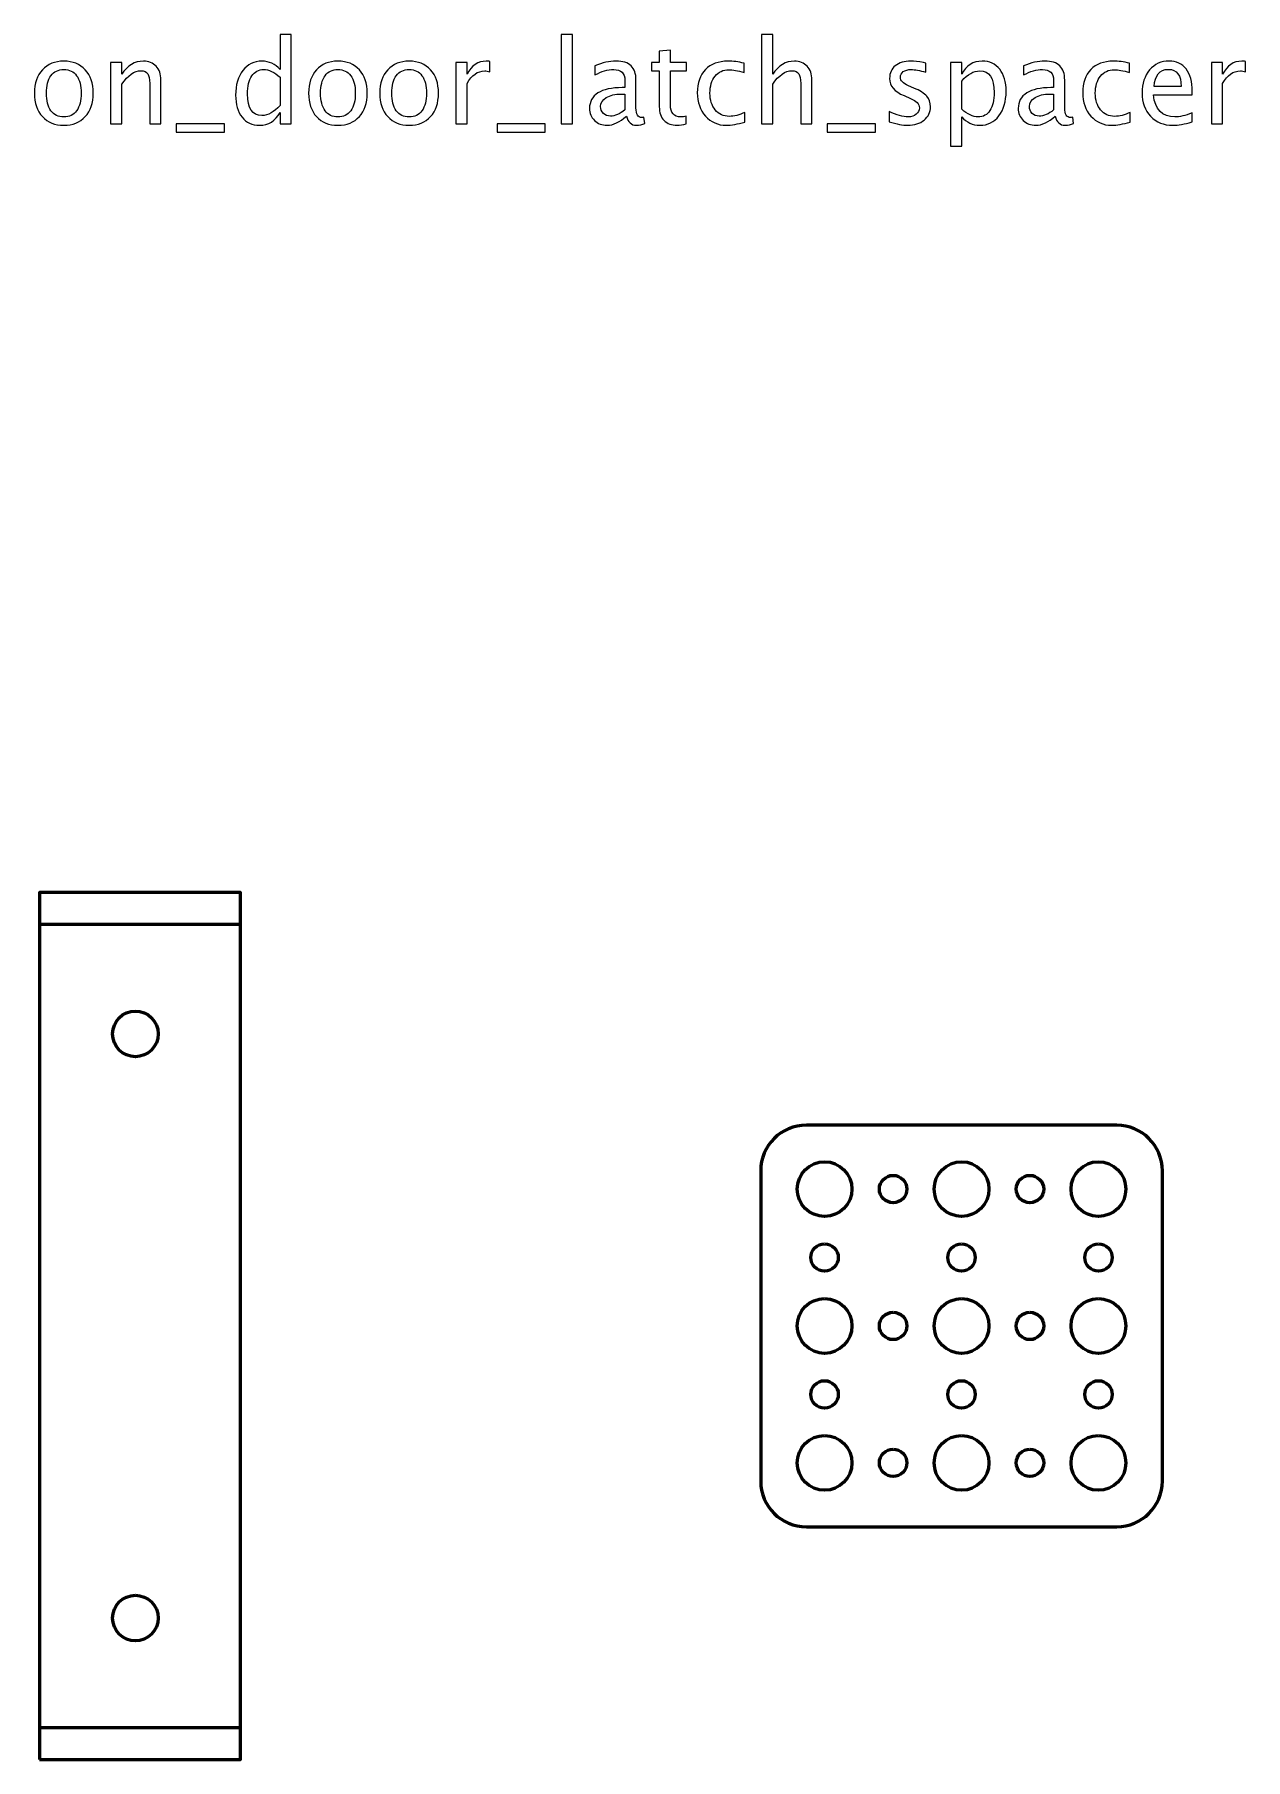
# Model space of a CAD drawing. Header units: centimetres. Extents: x -12 to 12.1, y -4.8 to 14.1.
# Drawn here: x -1.16 to 12.11, y -4.75 to 14.15 of the extents above; entities that cross this region are included whole.
import ezdxf

# ---------------------------------------------------------------- set-up
doc = ezdxf.new("R2010")
doc.units = ezdxf.units.CM
doc.header["$MEASUREMENT"] = 0
doc.layers.add('Layer 1', color=7, linetype='Continuous')

msp = doc.modelspace()

# ---------------------------------------------------------------- linework, layer by layer
at = {"layer": 'Layer 1', "lineweight": 53}
msp.add_lwpolyline([(-1.10001, -4.75001), (1.09999, -4.75001), (1.09999, 4.74999), (-1.10001, 4.74999), (-1.10001, -4.75001)], close=True, dxfattribs=at)
at = {"layer": 'Layer 1', "color": 4, "lineweight": 53}
msp.add_lwpolyline([(-1.10001, -4.40001), (1.09999, -4.40001), (1.09999, 4.39999), (-1.10001, 4.39999), (-1.10001, -4.40001)], close=True, dxfattribs=at)
at = {"layer": 'Layer 1', "lineweight": 53}
for centre, major_axis in [((-0.05, 3.2), (0, 0.25)), ((7.50001, 1.49999), (0, 0.30001)), ((9.00001, 1.49999), (0, 0.30001)), ((10.50001, 1.49999), (0, 0.30001)), ((8.25, 1.5), (0, 0.15)), ((9.75, 1.5), (0, 0.15)), ((7.5, 0.75), (0, 0.15)), ((9, 0.75), (0, 0.15)), ((10.5, 0.75), (0, 0.15)), ((7.50001, -0.00001), (0, 0.30001)), ((9.00001, -0.00001), (0, 0.30001)), ((10.50001, -0.00001), (0, 0.30001)), ((8.25, 0), (0, 0.15)), ((9.75, 0), (0, 0.15)), ((7.5, -0.75), (0, 0.15)), ((9, -0.75), (0, 0.15)), ((10.5, -0.75), (0, 0.15)), ((7.50001, -1.50001), (0, 0.30001)), ((9.00001, -1.50001), (0, 0.30001)), ((10.50001, -1.50001), (0, 0.30001)), ((8.25, -1.5), (0, 0.15)), ((9.75, -1.5), (0, 0.15)), ((-0.05, -3.2), (0, 0.25))]:
    msp.add_ellipse(centre, major_axis=major_axis, ratio=1, dxfattribs=at)
at = {"layer": 'Layer 1'}
for points, knots in [([(1.53458, 13.17044), (1.53458, 13.17044), (1.53458, 13.29681), (1.53458, 13.29681), (1.53458, 13.29681), (1.48484, 13.2024), (1.40991, 13.1552), (1.30979, 13.1552), (1.30979, 13.1552), (1.22851, 13.1552), (1.16459, 13.18462), (1.11802, 13.24368), (1.11802, 13.24368), (1.07145, 13.30273), (1.04817, 13.38338), (1.04817, 13.48561), (1.04817, 13.48561), (1.04817, 13.59737), (1.07463, 13.68733), (1.12733, 13.75549), (1.12733, 13.75549), (1.18025, 13.82343), (1.24968, 13.85751), (1.33583, 13.85751), (1.33583, 13.85751), (1.41562, 13.85751), (1.48209, 13.82703), (1.53458, 13.76586), (1.53458, 13.76586), (1.53458, 13.76586), (1.53458, 14.14961), (1.53458, 14.14961), (1.53458, 14.14961), (1.53458, 14.14961), (1.6565, 14.14961), (1.6565, 14.14961), (1.6565, 14.14961), (1.6565, 14.14961), (1.6565, 13.17044), (1.6565, 13.17044), (1.6565, 13.17044), (1.6565, 13.17044), (1.53458, 13.17044), (1.53458, 13.17044)], [0, 0, 0, 0, 0.08333333, 0.08333333, 0.08333333, 0.08333333, 0.16666667, 0.16666667, 0.16666667, 0.16666667, 0.25, 0.25, 0.25, 0.25, 0.33333333, 0.33333333, 0.33333333, 0.33333333, 0.41666667, 0.41666667, 0.41666667, 0.41666667, 0.5, 0.5, 0.5, 0.5, 0.58333333, 0.58333333, 0.58333333, 0.58333333, 0.66666667, 0.66666667, 0.66666667, 0.66666667, 0.75, 0.75, 0.75, 0.75, 0.83333333, 0.83333333, 0.83333333, 0.83333333, 1, 1, 1, 1]), ([(4.6158, 13.17044), (4.6158, 13.17044), (4.6158, 14.14961), (4.6158, 14.14961), (4.6158, 14.14961), (4.6158, 14.14961), (4.73772, 14.14961), (4.73772, 14.14961), (4.73772, 14.14961), (4.73772, 14.14961), (4.73772, 13.17044), (4.73772, 13.17044), (4.73772, 13.17044), (4.73772, 13.17044), (4.6158, 13.17044), (4.6158, 13.17044)], [0, 0, 0, 0, 0.2, 0.2, 0.2, 0.2, 0.4, 0.4, 0.4, 0.4, 0.6, 0.6, 0.6, 0.6, 1, 1, 1, 1]), ([(6.80951, 13.17044), (6.80951, 13.17044), (6.80951, 14.14961), (6.80951, 14.14961), (6.80951, 14.14961), (6.80951, 14.14961), (6.93143, 14.14961), (6.93143, 14.14961), (6.93143, 14.14961), (6.93143, 14.14961), (6.93143, 13.71633), (6.93143, 13.71633), (6.93143, 13.71633), (6.99599, 13.81052), (7.07515, 13.85751), (7.16871, 13.85751), (7.16871, 13.85751), (7.22755, 13.85751), (7.27433, 13.8391), (7.30883, 13.80205), (7.30883, 13.80205), (7.34333, 13.76522), (7.36069, 13.71548), (7.36069, 13.65325), (7.36069, 13.65325), (7.36069, 13.65325), (7.36069, 13.17044), (7.36069, 13.17044), (7.36069, 13.17044), (7.36069, 13.17044), (7.23877, 13.17044), (7.23877, 13.17044), (7.23877, 13.17044), (7.23877, 13.17044), (7.23877, 13.61346), (7.23877, 13.61346), (7.23877, 13.61346), (7.23877, 13.66341), (7.23136, 13.69897), (7.21676, 13.72014), (7.21676, 13.72014), (7.20194, 13.74152), (7.1776, 13.7521), (7.14352, 13.7521), (7.14352, 13.7521), (7.06859, 13.7521), (6.99789, 13.70321), (6.93143, 13.60542), (6.93143, 13.60542), (6.93143, 13.60542), (6.93143, 13.17044), (6.93143, 13.17044), (6.93143, 13.17044), (6.93143, 13.17044), (6.80951, 13.17044), (6.80951, 13.17044)], [0, 0, 0, 0, 0.06666667, 0.06666667, 0.06666667, 0.06666667, 0.13333333, 0.13333333, 0.13333333, 0.13333333, 0.2, 0.2, 0.2, 0.2, 0.26666667, 0.26666667, 0.26666667, 0.26666667, 0.33333333, 0.33333333, 0.33333333, 0.33333333, 0.4, 0.4, 0.4, 0.4, 0.46666667, 0.46666667, 0.46666667, 0.46666667, 0.53333333, 0.53333333, 0.53333333, 0.53333333, 0.6, 0.6, 0.6, 0.6, 0.66666667, 0.66666667, 0.66666667, 0.66666667, 0.73333333, 0.73333333, 0.73333333, 0.73333333, 0.8, 0.8, 0.8, 0.8, 0.86666667, 0.86666667, 0.86666667, 0.86666667, 1, 1, 1, 1]), ([(-0.83397, 13.1552), (-0.93282, 13.1552), (-1.01113, 13.18674), (-1.06871, 13.24982), (-1.06871, 13.24982), (-1.12649, 13.31289), (-1.15528, 13.39862), (-1.15528, 13.50678), (-1.15528, 13.50678), (-1.15528, 13.61473), (-1.12649, 13.70024), (-1.06871, 13.76311), (-1.06871, 13.76311), (-1.01113, 13.82597), (-0.93282, 13.85751), (-0.83397, 13.85751), (-0.83397, 13.85751), (-0.73512, 13.85751), (-0.6568, 13.82597), (-0.59923, 13.76311), (-0.59923, 13.76311), (-0.54145, 13.70024), (-0.51266, 13.61473), (-0.51266, 13.50678), (-0.51266, 13.50678), (-0.51266, 13.39862), (-0.54145, 13.31289), (-0.59923, 13.24982), (-0.59923, 13.24982), (-0.6568, 13.18674), (-0.73512, 13.1552), (-0.83397, 13.1552)], [0, 0, 0, 0, 0.11111111, 0.11111111, 0.11111111, 0.11111111, 0.22222222, 0.22222222, 0.22222222, 0.22222222, 0.33333333, 0.33333333, 0.33333333, 0.33333333, 0.44444444, 0.44444444, 0.44444444, 0.44444444, 0.55555556, 0.55555556, 0.55555556, 0.55555556, 0.66666667, 0.66666667, 0.66666667, 0.66666667, 0.77777778, 0.77777778, 0.77777778, 0.77777778, 1, 1, 1, 1]), ([(-0.32174, 13.17044), (-0.32174, 13.17044), (-0.32174, 13.84354), (-0.32174, 13.84354), (-0.32174, 13.84354), (-0.32174, 13.84354), (-0.19982, 13.84354), (-0.19982, 13.84354), (-0.19982, 13.84354), (-0.19982, 13.84354), (-0.19982, 13.71633), (-0.19982, 13.71633), (-0.19982, 13.71633), (-0.13526, 13.81052), (-0.0561, 13.85751), (0.03746, 13.85751), (0.03746, 13.85751), (0.0963, 13.85751), (0.14308, 13.8391), (0.17758, 13.80205), (0.17758, 13.80205), (0.21208, 13.76522), (0.22944, 13.71548), (0.22944, 13.65325), (0.22944, 13.65325), (0.22944, 13.65325), (0.22944, 13.17044), (0.22944, 13.17044), (0.22944, 13.17044), (0.22944, 13.17044), (0.10752, 13.17044), (0.10752, 13.17044), (0.10752, 13.17044), (0.10752, 13.17044), (0.10752, 13.61346), (0.10752, 13.61346), (0.10752, 13.61346), (0.10752, 13.66341), (0.10011, 13.69897), (0.08551, 13.72014), (0.08551, 13.72014), (0.07069, 13.74152), (0.04635, 13.7521), (0.01227, 13.7521), (0.01227, 13.7521), (-0.06266, 13.7521), (-0.13336, 13.70321), (-0.19982, 13.60542), (-0.19982, 13.60542), (-0.19982, 13.60542), (-0.19982, 13.17044), (-0.19982, 13.17044), (-0.19982, 13.17044), (-0.19982, 13.17044), (-0.32174, 13.17044), (-0.32174, 13.17044)], [0, 0, 0, 0, 0.06666667, 0.06666667, 0.06666667, 0.06666667, 0.13333333, 0.13333333, 0.13333333, 0.13333333, 0.2, 0.2, 0.2, 0.2, 0.26666667, 0.26666667, 0.26666667, 0.26666667, 0.33333333, 0.33333333, 0.33333333, 0.33333333, 0.4, 0.4, 0.4, 0.4, 0.46666667, 0.46666667, 0.46666667, 0.46666667, 0.53333333, 0.53333333, 0.53333333, 0.53333333, 0.6, 0.6, 0.6, 0.6, 0.66666667, 0.66666667, 0.66666667, 0.66666667, 0.73333333, 0.73333333, 0.73333333, 0.73333333, 0.8, 0.8, 0.8, 0.8, 0.86666667, 0.86666667, 0.86666667, 0.86666667, 1, 1, 1, 1]), ([(2.16873, 13.1552), (2.06988, 13.1552), (1.99157, 13.18674), (1.93399, 13.24982), (1.93399, 13.24982), (1.87621, 13.31289), (1.84742, 13.39862), (1.84742, 13.50678), (1.84742, 13.50678), (1.84742, 13.61473), (1.87621, 13.70024), (1.93399, 13.76311), (1.93399, 13.76311), (1.99157, 13.82597), (2.06988, 13.85751), (2.16873, 13.85751), (2.16873, 13.85751), (2.26758, 13.85751), (2.3459, 13.82597), (2.40347, 13.76311), (2.40347, 13.76311), (2.46125, 13.70024), (2.49004, 13.61473), (2.49004, 13.50678), (2.49004, 13.50678), (2.49004, 13.39862), (2.46125, 13.31289), (2.40347, 13.24982), (2.40347, 13.24982), (2.3459, 13.18674), (2.26758, 13.1552), (2.16873, 13.1552)], [0, 0, 0, 0, 0.11111111, 0.11111111, 0.11111111, 0.11111111, 0.22222222, 0.22222222, 0.22222222, 0.22222222, 0.33333333, 0.33333333, 0.33333333, 0.33333333, 0.44444444, 0.44444444, 0.44444444, 0.44444444, 0.55555556, 0.55555556, 0.55555556, 0.55555556, 0.66666667, 0.66666667, 0.66666667, 0.66666667, 0.77777778, 0.77777778, 0.77777778, 0.77777778, 1, 1, 1, 1]), ([(2.94893, 13.1552), (2.85008, 13.1552), (2.77177, 13.18674), (2.71419, 13.24982), (2.71419, 13.24982), (2.65641, 13.31289), (2.62762, 13.39862), (2.62762, 13.50678), (2.62762, 13.50678), (2.62762, 13.61473), (2.65641, 13.70024), (2.71419, 13.76311), (2.71419, 13.76311), (2.77177, 13.82597), (2.85008, 13.85751), (2.94893, 13.85751), (2.94893, 13.85751), (3.04778, 13.85751), (3.1261, 13.82597), (3.18367, 13.76311), (3.18367, 13.76311), (3.24145, 13.70024), (3.27024, 13.61473), (3.27024, 13.50678), (3.27024, 13.50678), (3.27024, 13.39862), (3.24145, 13.31289), (3.18367, 13.24982), (3.18367, 13.24982), (3.1261, 13.18674), (3.04778, 13.1552), (2.94893, 13.1552)], [0, 0, 0, 0, 0.11111111, 0.11111111, 0.11111111, 0.11111111, 0.22222222, 0.22222222, 0.22222222, 0.22222222, 0.33333333, 0.33333333, 0.33333333, 0.33333333, 0.44444444, 0.44444444, 0.44444444, 0.44444444, 0.55555556, 0.55555556, 0.55555556, 0.55555556, 0.66666667, 0.66666667, 0.66666667, 0.66666667, 0.77777778, 0.77777778, 0.77777778, 0.77777778, 1, 1, 1, 1]), ([(3.46116, 13.17044), (3.46116, 13.17044), (3.46116, 13.84354), (3.46116, 13.84354), (3.46116, 13.84354), (3.46116, 13.84354), (3.58308, 13.84354), (3.58308, 13.84354), (3.58308, 13.84354), (3.58308, 13.84354), (3.58308, 13.71633), (3.58308, 13.71633), (3.58308, 13.71633), (3.63155, 13.81052), (3.70183, 13.85751), (3.79411, 13.85751), (3.79411, 13.85751), (3.8066, 13.85751), (3.81972, 13.85645), (3.83327, 13.85434), (3.83327, 13.85434), (3.83327, 13.85434), (3.83327, 13.74025), (3.83327, 13.74025), (3.83327, 13.74025), (3.8121, 13.74723), (3.79348, 13.75083), (3.77739, 13.75083), (3.77739, 13.75083), (3.69992, 13.75083), (3.63515, 13.70511), (3.58308, 13.61346), (3.58308, 13.61346), (3.58308, 13.61346), (3.58308, 13.17044), (3.58308, 13.17044), (3.58308, 13.17044), (3.58308, 13.17044), (3.46116, 13.17044), (3.46116, 13.17044)], [0, 0, 0, 0, 0.09090909, 0.09090909, 0.09090909, 0.09090909, 0.18181818, 0.18181818, 0.18181818, 0.18181818, 0.27272727, 0.27272727, 0.27272727, 0.27272727, 0.36363636, 0.36363636, 0.36363636, 0.36363636, 0.45454545, 0.45454545, 0.45454545, 0.45454545, 0.54545455, 0.54545455, 0.54545455, 0.54545455, 0.63636364, 0.63636364, 0.63636364, 0.63636364, 0.72727273, 0.72727273, 0.72727273, 0.72727273, 0.81818182, 0.81818182, 0.81818182, 0.81818182, 1, 1, 1, 1]), ([(5.32975, 13.25617), (5.25652, 13.18886), (5.18603, 13.1552), (5.1183, 13.1552), (5.1183, 13.1552), (5.06263, 13.1552), (5.01627, 13.17256), (4.97966, 13.20748), (4.97966, 13.20748), (4.94283, 13.24241), (4.92441, 13.28643), (4.92441, 13.33956), (4.92441, 13.33956), (4.92441, 13.41301), (4.95531, 13.46953), (5.01712, 13.5089), (5.01712, 13.5089), (5.07893, 13.54827), (5.16762, 13.56795), (5.28319, 13.56795), (5.28319, 13.56795), (5.28319, 13.56795), (5.31176, 13.56795), (5.31176, 13.56795), (5.31176, 13.56795), (5.31176, 13.56795), (5.31176, 13.64902), (5.31176, 13.64902), (5.31176, 13.64902), (5.31176, 13.72712), (5.27112, 13.76607), (5.18963, 13.76607), (5.18963, 13.76607), (5.12655, 13.76607), (5.05755, 13.74617), (4.98283, 13.70638), (4.98283, 13.70638), (4.98283, 13.70638), (4.98283, 13.80671), (4.98283, 13.80671), (4.98283, 13.80671), (5.06496, 13.84058), (5.14243, 13.85751), (5.21503, 13.85751), (5.21503, 13.85751), (5.28975, 13.85751), (5.34499, 13.84058), (5.38034, 13.8065), (5.38034, 13.8065), (5.4159, 13.77242), (5.43368, 13.71993), (5.43368, 13.64902), (5.43368, 13.64902), (5.43368, 13.64902), (5.43368, 13.34485), (5.43368, 13.34485), (5.43368, 13.34485), (5.43368, 13.27522), (5.45506, 13.24029), (5.49803, 13.24029), (5.49803, 13.24029), (5.50332, 13.24029), (5.51115, 13.24114), (5.52152, 13.24283), (5.52152, 13.24283), (5.52152, 13.24283), (5.5302, 13.1751), (5.5302, 13.1751), (5.5302, 13.1751), (5.50247, 13.16176), (5.47199, 13.1552), (5.43855, 13.1552), (5.43855, 13.1552), (5.38161, 13.1552), (5.34542, 13.18886), (5.32975, 13.25617)], [0, 0, 0, 0, 0.05, 0.05, 0.05, 0.05, 0.1, 0.1, 0.1, 0.1, 0.15, 0.15, 0.15, 0.15, 0.2, 0.2, 0.2, 0.2, 0.25, 0.25, 0.25, 0.25, 0.3, 0.3, 0.3, 0.3, 0.35, 0.35, 0.35, 0.35, 0.4, 0.4, 0.4, 0.4, 0.45, 0.45, 0.45, 0.45, 0.5, 0.5, 0.5, 0.5, 0.55, 0.55, 0.55, 0.55, 0.6, 0.6, 0.6, 0.6, 0.65, 0.65, 0.65, 0.65, 0.7, 0.7, 0.7, 0.7, 0.75, 0.75, 0.75, 0.75, 0.8, 0.8, 0.8, 0.8, 0.85, 0.85, 0.85, 0.85, 0.9, 0.9, 0.9, 0.9, 1, 1, 1, 1]), ([(5.98507, 13.17065), (5.94739, 13.16028), (5.91459, 13.1552), (5.88686, 13.1552), (5.88686, 13.1552), (5.82463, 13.1552), (5.77616, 13.17298), (5.74144, 13.20854), (5.74144, 13.20854), (5.70652, 13.2441), (5.68916, 13.29342), (5.68916, 13.35671), (5.68916, 13.35671), (5.68916, 13.35671), (5.68916, 13.7521), (5.68916, 13.7521), (5.68916, 13.7521), (5.68916, 13.7521), (5.60492, 13.7521), (5.60492, 13.7521), (5.60492, 13.7521), (5.60492, 13.7521), (5.60492, 13.84354), (5.60492, 13.84354), (5.60492, 13.84354), (5.60492, 13.84354), (5.68916, 13.84354), (5.68916, 13.84354), (5.68916, 13.84354), (5.68916, 13.84354), (5.68916, 13.96525), (5.68916, 13.96525), (5.68916, 13.96525), (5.68916, 13.96525), (5.81108, 13.97689), (5.81108, 13.97689), (5.81108, 13.97689), (5.81108, 13.97689), (5.81108, 13.84354), (5.81108, 13.84354), (5.81108, 13.84354), (5.81108, 13.84354), (5.98761, 13.84354), (5.98761, 13.84354), (5.98761, 13.84354), (5.98761, 13.84354), (5.98761, 13.7521), (5.98761, 13.7521), (5.98761, 13.7521), (5.98761, 13.7521), (5.81108, 13.7521), (5.81108, 13.7521), (5.81108, 13.7521), (5.81108, 13.7521), (5.81108, 13.37872), (5.81108, 13.37872), (5.81108, 13.37872), (5.81108, 13.29067), (5.84939, 13.24664), (5.9258, 13.24664), (5.9258, 13.24664), (5.9421, 13.24664), (5.96179, 13.24939), (5.98507, 13.25468), (5.98507, 13.25468), (5.98507, 13.25468), (5.98507, 13.17065), (5.98507, 13.17065)], [0, 0, 0, 0, 0.05555556, 0.05555556, 0.05555556, 0.05555556, 0.11111111, 0.11111111, 0.11111111, 0.11111111, 0.16666667, 0.16666667, 0.16666667, 0.16666667, 0.22222222, 0.22222222, 0.22222222, 0.22222222, 0.27777778, 0.27777778, 0.27777778, 0.27777778, 0.33333333, 0.33333333, 0.33333333, 0.33333333, 0.38888889, 0.38888889, 0.38888889, 0.38888889, 0.44444444, 0.44444444, 0.44444444, 0.44444444, 0.5, 0.5, 0.5, 0.5, 0.55555556, 0.55555556, 0.55555556, 0.55555556, 0.61111111, 0.61111111, 0.61111111, 0.61111111, 0.66666667, 0.66666667, 0.66666667, 0.66666667, 0.72222222, 0.72222222, 0.72222222, 0.72222222, 0.77777778, 0.77777778, 0.77777778, 0.77777778, 0.83333333, 0.83333333, 0.83333333, 0.83333333, 0.88888889, 0.88888889, 0.88888889, 0.88888889, 1, 1, 1, 1]), ([(6.62642, 13.19076), (6.54747, 13.16705), (6.47931, 13.1552), (6.42195, 13.1552), (6.42195, 13.1552), (6.33093, 13.1552), (6.25558, 13.18886), (6.19568, 13.25595), (6.19568, 13.25595), (6.13578, 13.32326), (6.10572, 13.40814), (6.10572, 13.51038), (6.10572, 13.51038), (6.10572, 13.6196), (6.13535, 13.7049), (6.19462, 13.76586), (6.19462, 13.76586), (6.25389, 13.82703), (6.33665, 13.85751), (6.44291, 13.85751), (6.44291, 13.85751), (6.49519, 13.85751), (6.55403, 13.85031), (6.6188, 13.83592), (6.6188, 13.83592), (6.6188, 13.83592), (6.6188, 13.73305), (6.6188, 13.73305), (6.6188, 13.73305), (6.55001, 13.75337), (6.49392, 13.76353), (6.45074, 13.76353), (6.45074, 13.76353), (6.38808, 13.76353), (6.33792, 13.74004), (6.30045, 13.69326), (6.30045, 13.69326), (6.26299, 13.64648), (6.24415, 13.58404), (6.24415, 13.50614), (6.24415, 13.50614), (6.24415, 13.43058), (6.26362, 13.36962), (6.30236, 13.32284), (6.30236, 13.32284), (6.34109, 13.27627), (6.39168, 13.25299), (6.45455, 13.25299), (6.45455, 13.25299), (6.51022, 13.25299), (6.56737, 13.26738), (6.62642, 13.29617), (6.62642, 13.29617), (6.62642, 13.29617), (6.62642, 13.19076), (6.62642, 13.19076)], [0, 0, 0, 0, 0.06666667, 0.06666667, 0.06666667, 0.06666667, 0.13333333, 0.13333333, 0.13333333, 0.13333333, 0.2, 0.2, 0.2, 0.2, 0.26666667, 0.26666667, 0.26666667, 0.26666667, 0.33333333, 0.33333333, 0.33333333, 0.33333333, 0.4, 0.4, 0.4, 0.4, 0.46666667, 0.46666667, 0.46666667, 0.46666667, 0.53333333, 0.53333333, 0.53333333, 0.53333333, 0.6, 0.6, 0.6, 0.6, 0.66666667, 0.66666667, 0.66666667, 0.66666667, 0.73333333, 0.73333333, 0.73333333, 0.73333333, 0.8, 0.8, 0.8, 0.8, 0.86666667, 0.86666667, 0.86666667, 0.86666667, 1, 1, 1, 1]), ([(8.20863, 13.19457), (8.20863, 13.19457), (8.20863, 13.30633), (8.20863, 13.30633), (8.20863, 13.30633), (8.28843, 13.26654), (8.35764, 13.24664), (8.4167, 13.24664), (8.4167, 13.24664), (8.45184, 13.24664), (8.48105, 13.25617), (8.50412, 13.27522), (8.50412, 13.27522), (8.52719, 13.29405), (8.53883, 13.31776), (8.53883, 13.34634), (8.53883, 13.34634), (8.53883, 13.38803), (8.50645, 13.42254), (8.44168, 13.44984), (8.44168, 13.44984), (8.44168, 13.44984), (8.37034, 13.48011), (8.37034, 13.48011), (8.37034, 13.48011), (8.26515, 13.52371), (8.21244, 13.58679), (8.21244, 13.6687), (8.21244, 13.6687), (8.21244, 13.72734), (8.23318, 13.77348), (8.27467, 13.80713), (8.27467, 13.80713), (8.31616, 13.84079), (8.3731, 13.85751), (8.44527, 13.85751), (8.44527, 13.85751), (8.48274, 13.85751), (8.52931, 13.85243), (8.58455, 13.84206), (8.58455, 13.84206), (8.58455, 13.84206), (8.60995, 13.83719), (8.60995, 13.83719), (8.60995, 13.83719), (8.60995, 13.83719), (8.60995, 13.73559), (8.60995, 13.73559), (8.60995, 13.73559), (8.54201, 13.75591), (8.48782, 13.76607), (8.44739, 13.76607), (8.44739, 13.76607), (8.41183, 13.76607), (8.38368, 13.75824), (8.3623, 13.74279), (8.3623, 13.74279), (8.34113, 13.72734), (8.33055, 13.70659), (8.33055, 13.68056), (8.33055, 13.68056), (8.33055, 13.64394), (8.36018, 13.61282), (8.41966, 13.58764), (8.41966, 13.58764), (8.41966, 13.58764), (8.47829, 13.56287), (8.47829, 13.56287), (8.47829, 13.56287), (8.54476, 13.53493), (8.59175, 13.5053), (8.61926, 13.47418), (8.61926, 13.47418), (8.64699, 13.44307), (8.66075, 13.40412), (8.66075, 13.35755), (8.66075, 13.35755), (8.66075, 13.2985), (8.63747, 13.25003), (8.59069, 13.21214), (8.59069, 13.21214), (8.54412, 13.17425), (8.48443, 13.1552), (8.41183, 13.1552), (8.41183, 13.1552), (8.35595, 13.1552), (8.28843, 13.16832), (8.20863, 13.19457)], [0, 0, 0, 0, 0.04347826, 0.04347826, 0.04347826, 0.04347826, 0.08695652, 0.08695652, 0.08695652, 0.08695652, 0.13043478, 0.13043478, 0.13043478, 0.13043478, 0.17391304, 0.17391304, 0.17391304, 0.17391304, 0.2173913, 0.2173913, 0.2173913, 0.2173913, 0.26086957, 0.26086957, 0.26086957, 0.26086957, 0.30434783, 0.30434783, 0.30434783, 0.30434783, 0.34782609, 0.34782609, 0.34782609, 0.34782609, 0.39130435, 0.39130435, 0.39130435, 0.39130435, 0.43478261, 0.43478261, 0.43478261, 0.43478261, 0.47826087, 0.47826087, 0.47826087, 0.47826087, 0.52173913, 0.52173913, 0.52173913, 0.52173913, 0.56521739, 0.56521739, 0.56521739, 0.56521739, 0.60869565, 0.60869565, 0.60869565, 0.60869565, 0.65217391, 0.65217391, 0.65217391, 0.65217391, 0.69565217, 0.69565217, 0.69565217, 0.69565217, 0.73913043, 0.73913043, 0.73913043, 0.73913043, 0.7826087, 0.7826087, 0.7826087, 0.7826087, 0.82608696, 0.82608696, 0.82608696, 0.82608696, 0.86956522, 0.86956522, 0.86956522, 0.86956522, 0.91304348, 0.91304348, 0.91304348, 0.91304348, 1, 1, 1, 1]), ([(8.88025, 12.92533), (8.88025, 12.92533), (8.88025, 13.84354), (8.88025, 13.84354), (8.88025, 13.84354), (8.88025, 13.84354), (9.00217, 13.84354), (9.00217, 13.84354), (9.00217, 13.84354), (9.00217, 13.84354), (9.00217, 13.71633), (9.00217, 13.71633), (9.00217, 13.71633), (9.05212, 13.81052), (9.12727, 13.85751), (9.22738, 13.85751), (9.22738, 13.85751), (9.30845, 13.85751), (9.37216, 13.82809), (9.41873, 13.76903), (9.41873, 13.76903), (9.4653, 13.70998), (9.48858, 13.62933), (9.48858, 13.5271), (9.48858, 13.5271), (9.48858, 13.41576), (9.46212, 13.3258), (9.40942, 13.25765), (9.40942, 13.25765), (9.35671, 13.18928), (9.28729, 13.1552), (9.20135, 13.1552), (9.20135, 13.1552), (9.12155, 13.1552), (9.05509, 13.18568), (9.00217, 13.24685), (9.00217, 13.24685), (9.00217, 13.24685), (9.00217, 12.92533), (9.00217, 12.92533), (9.00217, 12.92533), (9.00217, 12.92533), (8.88025, 12.92533), (8.88025, 12.92533)], [0, 0, 0, 0, 0.08333333, 0.08333333, 0.08333333, 0.08333333, 0.16666667, 0.16666667, 0.16666667, 0.16666667, 0.25, 0.25, 0.25, 0.25, 0.33333333, 0.33333333, 0.33333333, 0.33333333, 0.41666667, 0.41666667, 0.41666667, 0.41666667, 0.5, 0.5, 0.5, 0.5, 0.58333333, 0.58333333, 0.58333333, 0.58333333, 0.66666667, 0.66666667, 0.66666667, 0.66666667, 0.75, 0.75, 0.75, 0.75, 0.83333333, 0.83333333, 0.83333333, 0.83333333, 1, 1, 1, 1]), ([(10.02642, 13.25617), (9.95319, 13.18886), (9.8827, 13.1552), (9.81497, 13.1552), (9.81497, 13.1552), (9.7593, 13.1552), (9.71294, 13.17256), (9.67633, 13.20748), (9.67633, 13.20748), (9.6395, 13.24241), (9.62108, 13.28643), (9.62108, 13.33956), (9.62108, 13.33956), (9.62108, 13.41301), (9.65198, 13.46953), (9.71379, 13.5089), (9.71379, 13.5089), (9.7756, 13.54827), (9.86429, 13.56795), (9.97986, 13.56795), (9.97986, 13.56795), (9.97986, 13.56795), (10.00843, 13.56795), (10.00843, 13.56795), (10.00843, 13.56795), (10.00843, 13.56795), (10.00843, 13.64902), (10.00843, 13.64902), (10.00843, 13.64902), (10.00843, 13.72712), (9.96779, 13.76607), (9.8863, 13.76607), (9.8863, 13.76607), (9.82322, 13.76607), (9.75422, 13.74617), (9.6795, 13.70638), (9.6795, 13.70638), (9.6795, 13.70638), (9.6795, 13.80671), (9.6795, 13.80671), (9.6795, 13.80671), (9.76163, 13.84058), (9.8391, 13.85751), (9.9117, 13.85751), (9.9117, 13.85751), (9.98642, 13.85751), (10.04166, 13.84058), (10.07701, 13.8065), (10.07701, 13.8065), (10.11257, 13.77242), (10.13035, 13.71993), (10.13035, 13.64902), (10.13035, 13.64902), (10.13035, 13.64902), (10.13035, 13.34485), (10.13035, 13.34485), (10.13035, 13.34485), (10.13035, 13.27522), (10.15173, 13.24029), (10.1947, 13.24029), (10.1947, 13.24029), (10.19999, 13.24029), (10.20782, 13.24114), (10.21819, 13.24283), (10.21819, 13.24283), (10.21819, 13.24283), (10.22687, 13.1751), (10.22687, 13.1751), (10.22687, 13.1751), (10.19914, 13.16176), (10.16866, 13.1552), (10.13522, 13.1552), (10.13522, 13.1552), (10.07828, 13.1552), (10.04209, 13.18886), (10.02642, 13.25617)], [0, 0, 0, 0, 0.05, 0.05, 0.05, 0.05, 0.1, 0.1, 0.1, 0.1, 0.15, 0.15, 0.15, 0.15, 0.2, 0.2, 0.2, 0.2, 0.25, 0.25, 0.25, 0.25, 0.3, 0.3, 0.3, 0.3, 0.35, 0.35, 0.35, 0.35, 0.4, 0.4, 0.4, 0.4, 0.45, 0.45, 0.45, 0.45, 0.5, 0.5, 0.5, 0.5, 0.55, 0.55, 0.55, 0.55, 0.6, 0.6, 0.6, 0.6, 0.65, 0.65, 0.65, 0.65, 0.7, 0.7, 0.7, 0.7, 0.75, 0.75, 0.75, 0.75, 0.8, 0.8, 0.8, 0.8, 0.85, 0.85, 0.85, 0.85, 0.9, 0.9, 0.9, 0.9, 1, 1, 1, 1]), ([(10.84811, 13.19076), (10.76916, 13.16705), (10.701, 13.1552), (10.64364, 13.1552), (10.64364, 13.1552), (10.55262, 13.1552), (10.47727, 13.18886), (10.41737, 13.25595), (10.41737, 13.25595), (10.35747, 13.32326), (10.32741, 13.40814), (10.32741, 13.51038), (10.32741, 13.51038), (10.32741, 13.6196), (10.35704, 13.7049), (10.41631, 13.76586), (10.41631, 13.76586), (10.47558, 13.82703), (10.55834, 13.85751), (10.6646, 13.85751), (10.6646, 13.85751), (10.71688, 13.85751), (10.77572, 13.85031), (10.84049, 13.83592), (10.84049, 13.83592), (10.84049, 13.83592), (10.84049, 13.73305), (10.84049, 13.73305), (10.84049, 13.73305), (10.7717, 13.75337), (10.71561, 13.76353), (10.67243, 13.76353), (10.67243, 13.76353), (10.60977, 13.76353), (10.55961, 13.74004), (10.52214, 13.69326), (10.52214, 13.69326), (10.48468, 13.64648), (10.46584, 13.58404), (10.46584, 13.50614), (10.46584, 13.50614), (10.46584, 13.43058), (10.48531, 13.36962), (10.52405, 13.32284), (10.52405, 13.32284), (10.56278, 13.27627), (10.61337, 13.25299), (10.67624, 13.25299), (10.67624, 13.25299), (10.73191, 13.25299), (10.78906, 13.26738), (10.84811, 13.29617), (10.84811, 13.29617), (10.84811, 13.29617), (10.84811, 13.19076), (10.84811, 13.19076)], [0, 0, 0, 0, 0.06666667, 0.06666667, 0.06666667, 0.06666667, 0.13333333, 0.13333333, 0.13333333, 0.13333333, 0.2, 0.2, 0.2, 0.2, 0.26666667, 0.26666667, 0.26666667, 0.26666667, 0.33333333, 0.33333333, 0.33333333, 0.33333333, 0.4, 0.4, 0.4, 0.4, 0.46666667, 0.46666667, 0.46666667, 0.46666667, 0.53333333, 0.53333333, 0.53333333, 0.53333333, 0.6, 0.6, 0.6, 0.6, 0.66666667, 0.66666667, 0.66666667, 0.66666667, 0.73333333, 0.73333333, 0.73333333, 0.73333333, 0.8, 0.8, 0.8, 0.8, 0.86666667, 0.86666667, 0.86666667, 0.86666667, 1, 1, 1, 1]), ([(11.52523, 13.19203), (11.44332, 13.16748), (11.37325, 13.1552), (11.31483, 13.1552), (11.31483, 13.1552), (11.21514, 13.1552), (11.13407, 13.18822), (11.07163, 13.25405), (11.07163, 13.25405), (11.00919, 13.31988), (10.97786, 13.40518), (10.97786, 13.51017), (10.97786, 13.51017), (10.97786, 13.61198), (11.00538, 13.69559), (11.06062, 13.76099), (11.06062, 13.76099), (11.11587, 13.82618), (11.18656, 13.85878), (11.27271, 13.85878), (11.27271, 13.85878), (11.3542, 13.85878), (11.41728, 13.82978), (11.46173, 13.77179), (11.46173, 13.77179), (11.50618, 13.71379), (11.52841, 13.63166), (11.52841, 13.52519), (11.52841, 13.52519), (11.52841, 13.52519), (11.52777, 13.48794), (11.52777, 13.48794), (11.52777, 13.48794), (11.52777, 13.48794), (11.10232, 13.48794), (11.10232, 13.48794), (11.10232, 13.48794), (11.1201, 13.32707), (11.19863, 13.24664), (11.33769, 13.24664), (11.33769, 13.24664), (11.38871, 13.24664), (11.45115, 13.26103), (11.52523, 13.28982), (11.52523, 13.28982), (11.52523, 13.28982), (11.52523, 13.19203), (11.52523, 13.19203)], [0, 0, 0, 0, 0.07692308, 0.07692308, 0.07692308, 0.07692308, 0.15384615, 0.15384615, 0.15384615, 0.15384615, 0.23076923, 0.23076923, 0.23076923, 0.23076923, 0.30769231, 0.30769231, 0.30769231, 0.30769231, 0.38461538, 0.38461538, 0.38461538, 0.38461538, 0.46153846, 0.46153846, 0.46153846, 0.46153846, 0.53846154, 0.53846154, 0.53846154, 0.53846154, 0.61538462, 0.61538462, 0.61538462, 0.61538462, 0.69230769, 0.69230769, 0.69230769, 0.69230769, 0.76923077, 0.76923077, 0.76923077, 0.76923077, 0.84615385, 0.84615385, 0.84615385, 0.84615385, 1, 1, 1, 1]), ([(11.7388, 13.17044), (11.7388, 13.17044), (11.7388, 13.84354), (11.7388, 13.84354), (11.7388, 13.84354), (11.7388, 13.84354), (11.86072, 13.84354), (11.86072, 13.84354), (11.86072, 13.84354), (11.86072, 13.84354), (11.86072, 13.71633), (11.86072, 13.71633), (11.86072, 13.71633), (11.90919, 13.81052), (11.97947, 13.85751), (12.07175, 13.85751), (12.07175, 13.85751), (12.08424, 13.85751), (12.09736, 13.85645), (12.11091, 13.85434), (12.11091, 13.85434), (12.11091, 13.85434), (12.11091, 13.74025), (12.11091, 13.74025), (12.11091, 13.74025), (12.08974, 13.74723), (12.07112, 13.75083), (12.05503, 13.75083), (12.05503, 13.75083), (11.97756, 13.75083), (11.91279, 13.70511), (11.86072, 13.61346), (11.86072, 13.61346), (11.86072, 13.61346), (11.86072, 13.17044), (11.86072, 13.17044), (11.86072, 13.17044), (11.86072, 13.17044), (11.7388, 13.17044), (11.7388, 13.17044)], [0, 0, 0, 0, 0.09090909, 0.09090909, 0.09090909, 0.09090909, 0.18181818, 0.18181818, 0.18181818, 0.18181818, 0.27272727, 0.27272727, 0.27272727, 0.27272727, 0.36363636, 0.36363636, 0.36363636, 0.36363636, 0.45454545, 0.45454545, 0.45454545, 0.45454545, 0.54545455, 0.54545455, 0.54545455, 0.54545455, 0.63636364, 0.63636364, 0.63636364, 0.63636364, 0.72727273, 0.72727273, 0.72727273, 0.72727273, 0.81818182, 0.81818182, 0.81818182, 0.81818182, 1, 1, 1, 1]), ([(-0.83418, 13.24664), (-0.77386, 13.24664), (-0.72687, 13.26929), (-0.69342, 13.3148), (-0.69342, 13.3148), (-0.66019, 13.36009), (-0.64347, 13.42423), (-0.64347, 13.50678), (-0.64347, 13.50678), (-0.64347, 13.58912), (-0.66019, 13.65304), (-0.69342, 13.69834), (-0.69342, 13.69834), (-0.72687, 13.74342), (-0.77386, 13.76607), (-0.83418, 13.76607), (-0.83418, 13.76607), (-0.89472, 13.76607), (-0.94171, 13.74342), (-0.97473, 13.69834), (-0.97473, 13.69834), (-1.00796, 13.65304), (-1.02447, 13.58912), (-1.02447, 13.50678), (-1.02447, 13.50678), (-1.02447, 13.42423), (-1.00796, 13.36009), (-0.97473, 13.3148), (-0.97473, 13.3148), (-0.94171, 13.26929), (-0.89472, 13.24664), (-0.83418, 13.24664)], [0, 0, 0, 0, 0.11111111, 0.11111111, 0.11111111, 0.11111111, 0.22222222, 0.22222222, 0.22222222, 0.22222222, 0.33333333, 0.33333333, 0.33333333, 0.33333333, 0.44444444, 0.44444444, 0.44444444, 0.44444444, 0.55555556, 0.55555556, 0.55555556, 0.55555556, 0.66666667, 0.66666667, 0.66666667, 0.66666667, 0.77777778, 0.77777778, 0.77777778, 0.77777778, 1, 1, 1, 1]), ([(1.53458, 13.68246), (1.47129, 13.73813), (1.41139, 13.76607), (1.35466, 13.76607), (1.35466, 13.76607), (1.29878, 13.76607), (1.2556, 13.74279), (1.22491, 13.69601), (1.22491, 13.69601), (1.19422, 13.64944), (1.17898, 13.5834), (1.17898, 13.49789), (1.17898, 13.49789), (1.17898, 13.34062), (1.23105, 13.26188), (1.3354, 13.26188), (1.3354, 13.26188), (1.40314, 13.26188), (1.4696, 13.29892), (1.53458, 13.37279), (1.53458, 13.37279), (1.53458, 13.37279), (1.53458, 13.68246), (1.53458, 13.68246)], [0, 0, 0, 0, 0.14285714, 0.14285714, 0.14285714, 0.14285714, 0.28571429, 0.28571429, 0.28571429, 0.28571429, 0.42857143, 0.42857143, 0.42857143, 0.42857143, 0.57142857, 0.57142857, 0.57142857, 0.57142857, 0.71428571, 0.71428571, 0.71428571, 0.71428571, 1, 1, 1, 1]), ([(2.16852, 13.24664), (2.22884, 13.24664), (2.27583, 13.26929), (2.30928, 13.3148), (2.30928, 13.3148), (2.34251, 13.36009), (2.35923, 13.42423), (2.35923, 13.50678), (2.35923, 13.50678), (2.35923, 13.58912), (2.34251, 13.65304), (2.30928, 13.69834), (2.30928, 13.69834), (2.27583, 13.74342), (2.22884, 13.76607), (2.16852, 13.76607), (2.16852, 13.76607), (2.10798, 13.76607), (2.06099, 13.74342), (2.02797, 13.69834), (2.02797, 13.69834), (1.99474, 13.65304), (1.97823, 13.58912), (1.97823, 13.50678), (1.97823, 13.50678), (1.97823, 13.42423), (1.99474, 13.36009), (2.02797, 13.3148), (2.02797, 13.3148), (2.06099, 13.26929), (2.10798, 13.24664), (2.16852, 13.24664)], [0, 0, 0, 0, 0.11111111, 0.11111111, 0.11111111, 0.11111111, 0.22222222, 0.22222222, 0.22222222, 0.22222222, 0.33333333, 0.33333333, 0.33333333, 0.33333333, 0.44444444, 0.44444444, 0.44444444, 0.44444444, 0.55555556, 0.55555556, 0.55555556, 0.55555556, 0.66666667, 0.66666667, 0.66666667, 0.66666667, 0.77777778, 0.77777778, 0.77777778, 0.77777778, 1, 1, 1, 1]), ([(2.94872, 13.24664), (3.00904, 13.24664), (3.05603, 13.26929), (3.08948, 13.3148), (3.08948, 13.3148), (3.12271, 13.36009), (3.13943, 13.42423), (3.13943, 13.50678), (3.13943, 13.50678), (3.13943, 13.58912), (3.12271, 13.65304), (3.08948, 13.69834), (3.08948, 13.69834), (3.05603, 13.74342), (3.00904, 13.76607), (2.94872, 13.76607), (2.94872, 13.76607), (2.88818, 13.76607), (2.84119, 13.74342), (2.80817, 13.69834), (2.80817, 13.69834), (2.77494, 13.65304), (2.75843, 13.58912), (2.75843, 13.50678), (2.75843, 13.50678), (2.75843, 13.42423), (2.77494, 13.36009), (2.80817, 13.3148), (2.80817, 13.3148), (2.84119, 13.26929), (2.88818, 13.24664), (2.94872, 13.24664)], [0, 0, 0, 0, 0.11111111, 0.11111111, 0.11111111, 0.11111111, 0.22222222, 0.22222222, 0.22222222, 0.22222222, 0.33333333, 0.33333333, 0.33333333, 0.33333333, 0.44444444, 0.44444444, 0.44444444, 0.44444444, 0.55555556, 0.55555556, 0.55555556, 0.55555556, 0.66666667, 0.66666667, 0.66666667, 0.66666667, 0.77777778, 0.77777778, 0.77777778, 0.77777778, 1, 1, 1, 1]), ([(9.00217, 13.33088), (9.06504, 13.27479), (9.12494, 13.24664), (9.18188, 13.24664), (9.18188, 13.24664), (9.23797, 13.24664), (9.28136, 13.27014), (9.31184, 13.31691), (9.31184, 13.31691), (9.34253, 13.36369), (9.35777, 13.42952), (9.35777, 13.51461), (9.35777, 13.51461), (9.35777, 13.67209), (9.3057, 13.75083), (9.20156, 13.75083), (9.20156, 13.75083), (9.1334, 13.75083), (9.06694, 13.714), (9.00217, 13.64013), (9.00217, 13.64013), (9.00217, 13.64013), (9.00217, 13.33088), (9.00217, 13.33088)], [0, 0, 0, 0, 0.14285714, 0.14285714, 0.14285714, 0.14285714, 0.28571429, 0.28571429, 0.28571429, 0.28571429, 0.42857143, 0.42857143, 0.42857143, 0.42857143, 0.57142857, 0.57142857, 0.57142857, 0.57142857, 0.71428571, 0.71428571, 0.71428571, 0.71428571, 1, 1, 1, 1]), ([(11.10867, 13.57938), (11.10867, 13.57938), (11.40585, 13.57938), (11.40585, 13.57938), (11.40585, 13.57938), (11.40585, 13.70469), (11.35907, 13.76734), (11.26573, 13.76734), (11.26573, 13.76734), (11.17175, 13.76734), (11.11947, 13.70469), (11.10867, 13.57938)], [0, 0, 0, 0, 0.25, 0.25, 0.25, 0.25, 0.5, 0.5, 0.5, 0.5, 1, 1, 1, 1]), ([(5.31176, 13.32263), (5.31176, 13.32263), (5.31176, 13.49556), (5.31176, 13.49556), (5.31176, 13.49556), (5.31176, 13.49556), (5.2726, 13.49683), (5.2726, 13.49683), (5.2726, 13.49683), (5.20487, 13.49683), (5.15026, 13.48434), (5.10856, 13.45937), (5.10856, 13.45937), (5.06707, 13.43418), (5.04633, 13.40095), (5.04633, 13.35946), (5.04633, 13.35946), (5.04633, 13.33046), (5.0567, 13.30591), (5.07723, 13.2858), (5.07723, 13.2858), (5.09798, 13.26569), (5.12317, 13.25553), (5.15301, 13.25553), (5.15301, 13.25553), (5.20381, 13.25553), (5.25673, 13.27797), (5.31176, 13.32263)], [0, 0, 0, 0, 0.125, 0.125, 0.125, 0.125, 0.25, 0.25, 0.25, 0.25, 0.375, 0.375, 0.375, 0.375, 0.5, 0.5, 0.5, 0.5, 0.625, 0.625, 0.625, 0.625, 0.75, 0.75, 0.75, 0.75, 1, 1, 1, 1]), ([(10.00843, 13.32263), (10.00843, 13.32263), (10.00843, 13.49556), (10.00843, 13.49556), (10.00843, 13.49556), (10.00843, 13.49556), (9.96927, 13.49683), (9.96927, 13.49683), (9.96927, 13.49683), (9.90154, 13.49683), (9.84693, 13.48434), (9.80523, 13.45937), (9.80523, 13.45937), (9.76374, 13.43418), (9.743, 13.40095), (9.743, 13.35946), (9.743, 13.35946), (9.743, 13.33046), (9.75337, 13.30591), (9.7739, 13.2858), (9.7739, 13.2858), (9.79465, 13.26569), (9.81984, 13.25553), (9.84968, 13.25553), (9.84968, 13.25553), (9.90048, 13.25553), (9.9534, 13.27797), (10.00843, 13.32263)], [0, 0, 0, 0, 0.125, 0.125, 0.125, 0.125, 0.25, 0.25, 0.25, 0.25, 0.375, 0.375, 0.375, 0.375, 0.5, 0.5, 0.5, 0.5, 0.625, 0.625, 0.625, 0.625, 0.75, 0.75, 0.75, 0.75, 1, 1, 1, 1]), ([(0.39793, 13.079), (0.39793, 13.079), (0.39793, 13.17044), (0.39793, 13.17044), (0.39793, 13.17044), (0.39793, 13.17044), (0.92625, 13.17044), (0.92625, 13.17044), (0.92625, 13.17044), (0.92625, 13.17044), (0.92625, 13.079), (0.92625, 13.079), (0.92625, 13.079), (0.92625, 13.079), (0.39793, 13.079), (0.39793, 13.079)], [0, 0, 0, 0, 0.2, 0.2, 0.2, 0.2, 0.4, 0.4, 0.4, 0.4, 0.6, 0.6, 0.6, 0.6, 1, 1, 1, 1]), ([(3.91222, 13.079), (3.91222, 13.079), (3.91222, 13.17044), (3.91222, 13.17044), (3.91222, 13.17044), (3.91222, 13.17044), (4.44054, 13.17044), (4.44054, 13.17044), (4.44054, 13.17044), (4.44054, 13.17044), (4.44054, 13.079), (4.44054, 13.079), (4.44054, 13.079), (4.44054, 13.079), (3.91222, 13.079), (3.91222, 13.079)], [0, 0, 0, 0, 0.2, 0.2, 0.2, 0.2, 0.4, 0.4, 0.4, 0.4, 0.6, 0.6, 0.6, 0.6, 1, 1, 1, 1]), ([(7.52918, 13.079), (7.52918, 13.079), (7.52918, 13.17044), (7.52918, 13.17044), (7.52918, 13.17044), (7.52918, 13.17044), (8.0575, 13.17044), (8.0575, 13.17044), (8.0575, 13.17044), (8.0575, 13.17044), (8.0575, 13.079), (8.0575, 13.079), (8.0575, 13.079), (8.0575, 13.079), (7.52918, 13.079), (7.52918, 13.079)], [0, 0, 0, 0, 0.2, 0.2, 0.2, 0.2, 0.4, 0.4, 0.4, 0.4, 0.6, 0.6, 0.6, 0.6, 1, 1, 1, 1])]:
    msp.add_open_spline(points, degree=3, knots=knots, dxfattribs=at)
at = {"layer": 'Layer 1', "lineweight": 53}
msp.add_open_spline([(6.8, -1.7), (6.8, -1.7), (6.8, 1.7), (6.8, 1.7), (6.8, 1.7), (6.8, 1.97614), (7.02386, 2.2), (7.3, 2.2), (7.3, 2.2), (7.3, 2.2), (10.7, 2.2), (10.7, 2.2), (10.7, 2.2), (10.97614, 2.2), (11.2, 1.97614), (11.2, 1.7), (11.2, 1.7), (11.2, 1.7), (11.2, -1.7), (11.2, -1.7), (11.2, -1.7), (11.2, -1.97614), (10.97614, -2.2), (10.7, -2.2), (10.7, -2.2), (10.7, -2.2), (7.3, -2.2), (7.3, -2.2), (7.3, -2.2), (7.02386, -2.2), (6.8, -1.97614), (6.8, -1.7)], degree=3, knots=[0, 0, 0, 0, 0.11111111, 0.11111111, 0.11111111, 0.11111111, 0.22222222, 0.22222222, 0.22222222, 0.22222222, 0.33333333, 0.33333333, 0.33333333, 0.33333333, 0.44444444, 0.44444444, 0.44444444, 0.44444444, 0.55555556, 0.55555556, 0.55555556, 0.55555556, 0.66666667, 0.66666667, 0.66666667, 0.66666667, 0.77777778, 0.77777778, 0.77777778, 0.77777778, 1, 1, 1, 1], dxfattribs=at)

doc.saveas('drawing.dxf')
